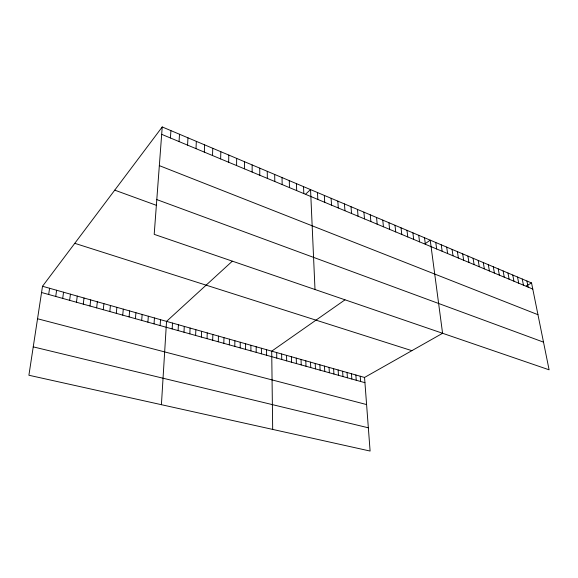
<?xml version="1.0" encoding="UTF-8"?>
<svg xmlns="http://www.w3.org/2000/svg" width="578" height="578" viewBox="0 0 578 578"><rect width="100%" height="100%" fill="white"/><g stroke="black" fill="none" stroke-linecap="round" stroke-linejoin="round"><path stroke-width="0.87" d="M252.138 172.049L252.145 164.932M250.903 350.882L250.91 345.276M245.578 349.394L245.607 343.773M244.407 168.827L244.458 161.688M240.21 347.898L240.26 342.255M234.798 346.388L234.87 340.731M236.583 165.568L236.677 158.401M229.336 344.871L229.437 339.192M223.838 343.332L223.953 337.639M228.657 162.266L228.801 155.07M218.289 341.786L218.426 336.078M220.644 158.921L220.832 151.703M212.69 340.225L212.856 334.496M212.531 155.54L212.762 148.3M207.047 338.65L207.235 332.906M201.361 337.068L201.57 331.302M204.316 152.115L204.598 144.854M195.617 335.464L195.855 329.684M189.83 333.853L190.09 328.051M196 148.647L196.332 141.357M183.992 332.22L184.274 326.404M178.103 330.58L178.414 324.742M187.575 145.136L187.966 137.824M172.165 328.925L172.497 323.066M161.414 404.687L166.536 321.382L232.284 261.22M179.05 141.581L179.498 134.248M160.128 325.573L160.518 319.677M170.423 137.983L170.915 130.621M154.037 323.868L154.449 317.958M162.23 126.95L154.196 234.35L549.1 369.812L531.543 282.953L162.23 126.95L42.512 286.262L28.9 375.252L370.101 451.05L364.545 377.448L442.524 333.325M147.889 322.156L148.329 316.224M141.682 320.422L142.152 314.475M135.418 318.68L135.924 312.712M129.104 316.917L129.631 310.928M122.731 315.14L123.295 309.136M116.308 313.348L116.893 307.323M109.82 311.542L110.434 305.495M103.267 309.714L103.917 303.652M96.663 307.872L97.342 301.788M89.995 306.015L90.71 299.91M83.268 304.136L84.012 298.01M76.477 302.243L77.257 296.102M69.627 300.329L70.437 294.166M62.706 298.4L63.551 292.215M55.726 296.456L56.608 290.25M48.675 294.491L49.592 288.263M305.841 193.919L310.552 189.606L314.996 289.506M344.958 299.866L271.703 351.164L272.686 429.411M425.148 243.714L430.227 240.159L442.575 333.268M526.298 285.922L531.543 282.953M33.242 346.872L368.345 427.799M37.541 318.76L366.589 404.564M41.558 292.504L364.935 382.679M42.512 286.262L364.545 377.448M74.779 243.324L411.861 350.673M114.74 190.148L156.616 205.407M156.797 199.591L543.508 342.14M159.34 165.633L537.959 314.699M161.681 134.334L532.779 289.058M526.919 281.002L528.133 287.121M522.245 279.022L523.451 285.164M517.534 277.035L518.719 283.191M512.773 275.027L513.943 281.204M507.975 272.997L509.131 279.196M503.127 270.952L504.269 277.165M498.236 268.886L499.356 275.121M493.301 266.798L494.407 273.054M488.316 264.695L489.4 270.974M483.287 262.571L484.357 268.864M478.208 260.425L479.256 266.74M473.079 258.258L474.112 264.594M467.905 256.068L468.917 262.426M462.682 253.865L463.672 260.245M457.4 251.632L458.368 258.034M452.075 249.385L453.022 255.801M446.693 247.109L447.618 253.554M441.26 244.819L442.163 251.278M435.769 242.5L436.657 248.981M424.512 237.739L425.35 244.263M418.732 235.297L419.541 241.85M412.894 232.833L413.682 239.4M406.991 230.34L407.757 236.929M401.031 227.826L401.775 234.437M395.012 225.283L395.72 231.915M388.922 222.711L389.608 229.365M382.773 220.11L383.431 226.793M376.56 217.487L377.188 224.185M370.274 214.835L370.874 221.555M363.923 212.148L364.494 218.896M357.507 209.438L358.049 216.208M351.019 206.7L351.525 213.492M360.224 376.227L360.607 381.473M344.459 203.926L344.936 210.739M355.867 374.992L356.236 380.252M351.489 373.756L351.836 379.031M337.827 201.122L338.274 207.964M347.067 372.507L347.407 377.795M342.624 371.242L342.942 376.545M331.122 198.29L331.534 205.154M338.137 369.971L338.448 375.295M324.337 195.429L324.72 202.314M333.622 368.692L333.918 374.031M329.07 367.406L329.352 372.759M317.488 192.532L317.828 199.439M324.489 366.112L324.749 371.473M319.872 364.805L320.118 370.18M315.22 363.483L315.444 368.88M310.531 362.153L310.74 367.565M303.544 186.643L303.811 193.594M305.805 360.817L306 366.242M296.449 183.645L296.687 190.624M301.044 359.473L301.225 364.913M296.247 358.114L296.406 363.569M289.275 180.618L289.477 187.619M291.413 356.742L291.558 362.218M286.544 355.362L286.666 360.853M282.021 177.554L282.18 184.577M281.631 353.974L281.739 359.48M274.68 174.455L274.803 181.499M276.689 352.573L276.775 358.1M267.26 171.319L267.339 178.385M266.566 349.704L266.617 355.26M261.386 348.238L261.422 353.815M259.746 168.147L259.782 175.242M256.17 346.764L256.184 352.356"/></g></svg>
